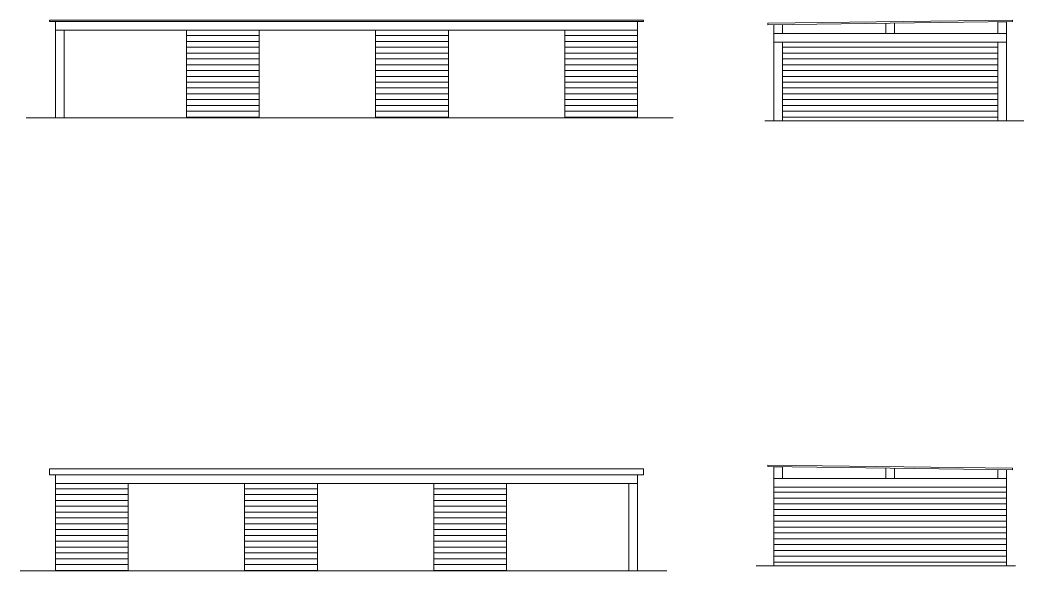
# Model space of a CAD drawing. Header units: millimetres. Extents: x -23978 to 678800, y -72710 to 21371.
# Drawn here: x 476236 to 510719, y 2464 to 21371 of the extents above; entities that cross this region are included whole.
import ezdxf

# ---------------------------------------------------------------- set-up
doc = ezdxf.new("R2010")
doc.units = ezdxf.units.MM
doc.header["$MEASUREMENT"] = 0
doc.layers.add('Hatch', color=7, linetype='Continuous', lineweight=0, true_color=0x6e6e6e)
doc.layers.add('Main', color=6, linetype='Continuous', lineweight=13)
pattern_1 = [(180, (3908.75, 4440.17), (-2e-14, -200), [])]

msp = doc.modelspace()

# ---------------------------------------------------------------- hatches: boundary and pattern name
at = {"layer": 'Hatch'}
h = msp.add_hatch(dxfattribs=at)
h.set_pattern_fill('_USER', color=256, scale=200, angle=180, pattern_type=0)
h.set_pattern_definition(pattern_1)
h.paths.add_polyline_path([(484450.2, 21021.2), (481950.2, 21021.2), (481950.2, 18021.2), (484450.2, 18021.2)])
h.paths.add_polyline_path([(490950.2, 18021.2), (490950.2, 21021.2), (488450.2, 21021.2), (488450.2, 18021.2)])
h.paths.add_polyline_path([(494950.2, 18021.2), (497450.2, 18021.2), (497450.2, 21021.2), (494950.2, 21021.2)])
h = msp.add_hatch(dxfattribs=at)
h.set_pattern_fill('_USER', color=256, scale=200, angle=180, pattern_type=0)
h.set_pattern_definition(pattern_1)
h.paths.add_polyline_path([(502422.7, 20614.7), (502422.7, 17914.7), (509822.7, 17914.7), (509822.7, 20614.7)])
h = msp.add_hatch(dxfattribs=at)
h.set_pattern_fill('_USER', color=256, scale=200, angle=180, pattern_type=0)
h.set_pattern_definition([(180, (3908.75, -11117.22), (-2e-14, -200), [])])
h.paths.add_polyline_path([(490450.2, 2463.8), (492950.2, 2463.8), (492950.2, 5463.8), (490450.2, 5463.8)])
h.paths.add_polyline_path([(486450.2, 2463.8), (486450.2, 5463.8), (483950.2, 5463.8), (483950.2, 2463.8)])
h.paths.add_polyline_path([(479950.2, 5463.8), (477450.2, 5463.8), (477450.2, 2463.8), (479950.2, 2463.8)])
h = msp.add_hatch(dxfattribs=at)
h.set_pattern_fill('_USER', color=256, scale=200, angle=180, pattern_type=0)
h.set_pattern_definition([(180, (3908.75, -10834.09), (-2e-14, -200), [])])
h.paths.add_polyline_path([(502122.7, 5340.5), (502122.7, 2640.5), (510122.7, 2640.5), (510122.7, 5340.5)])

# ---------------------------------------------------------------- linework, layer by layer
at = {"layer": 'Main'}
for p, q in [((497650.2, 21371.2), (477250.2, 21371.2)), ((477250.2, 21371.2), (477250.2, 21321.2)), ((497650.2, 21321.2), (477250.2, 21321.2)), ((477450.2, 21321.2), (477450.2, 18021.2)), ((497450.2, 18021.2), (497450.2, 21321.2)), ((497650.2, 21371.2), (497650.2, 21321.2)), ((501919, 21212.2), (501922.7, 21262.2)), ((501922.7, 21262.2), (510322.7, 21367.2)), ((501922.7, 21212.2), (510322.7, 21317.2)), ((502122.7, 20914.7), (502122.7, 21214.7)), ((502422.7, 21218.5), (502422.7, 20914.7)), ((505972.7, 20914.7), (505972.7, 21262.8)), ((506272.7, 20914.7), (506272.7, 21266.6)), ((509822.7, 21311), (509822.7, 20914.7)), ((510122.7, 21314.7), (509822.8, 21311)), ((510122.7, 20914.7), (510122.7, 21314.7)), ((510322.7, 21317.2), (510322.7, 21367.2)), ((497450.2, 21021.2), (477450.2, 21021.2)), ((477750.2, 21021.2), (477750.2, 18021.2)), ((481950.2, 18021.2), (481950.2, 21021.2)), ((484450.2, 18021.2), (484450.2, 21021.2)), ((488450.2, 18021.2), (488450.2, 21021.2)), ((490950.2, 18021.2), (490950.2, 21021.2)), ((494950.2, 18021.2), (494950.2, 21021.2)), ((510122.7, 20914.7), (502122.7, 20914.7)), ((502122.7, 20914.7), (502122.7, 17914.7)), ((510122.7, 17914.7), (510122.7, 20914.7)), ((510122.7, 20614.7), (502122.7, 20614.7)), ((502422.7, 20614.7), (502422.7, 17914.7)), ((509822.7, 17914.7), (509822.7, 20614.7)), ((476449.1, 18021.2), (498664.7, 18021.2)), ((501814.5, 17914.7), (510719.3, 17914.7)), ((477250.2, 5963.8), (497650.2, 5963.8)), ((477250.2, 5963.8), (477250.2, 5763.8)), ((497650.2, 5963.8), (497650.2, 5763.8)), ((501922.7, 6043), (501922.7, 6093)), ((510322.7, 5988), (501922.7, 6093)), ((510322.7, 5938), (501922.7, 6043)), ((502122.7, 5640.5), (502122.7, 6040.5)), ((502122.7, 6040.5), (502422.7, 6036.7)), ((502422.7, 6036.7), (502422.7, 5640.5)), ((505972.7, 5640.5), (505972.7, 5992.3)), ((506272.7, 5640.5), (506272.7, 5988.6)), ((509822.7, 5944.2), (509822.7, 5640.5)), ((510122.7, 5640.5), (510122.7, 5940.5)), ((510326.4, 5937.9), (510322.7, 5988)), ((477250.2, 5763.8), (497650.2, 5763.8)), ((477450.2, 2463.8), (477450.2, 5763.8)), ((497450.2, 5763.8), (497450.2, 2463.8)), ((502122.7, 2640.5), (502122.7, 5640.5)), ((502122.7, 5640.5), (510122.7, 5640.5)), ((510122.7, 5640.5), (510122.7, 2640.5)), ((477450.2, 5463.8), (497450.2, 5463.8)), ((479950.2, 2463.8), (479950.2, 5463.8)), ((483950.2, 2463.8), (483950.2, 5463.8)), ((486450.2, 2463.8), (486450.2, 5463.8)), ((490450.2, 2463.8), (490450.2, 5463.8)), ((492950.2, 2463.8), (492950.2, 5463.8)), ((497150.2, 5463.8), (497150.2, 2463.8)), ((502122.7, 5340.5), (510122.7, 5340.5)), ((498451.2, 2463.8), (476235.6, 2463.8)), ((510430.9, 2640.5), (501526.1, 2640.5))]:
    msp.add_line(p, q, dxfattribs=at)

doc.saveas('drawing.dxf')
